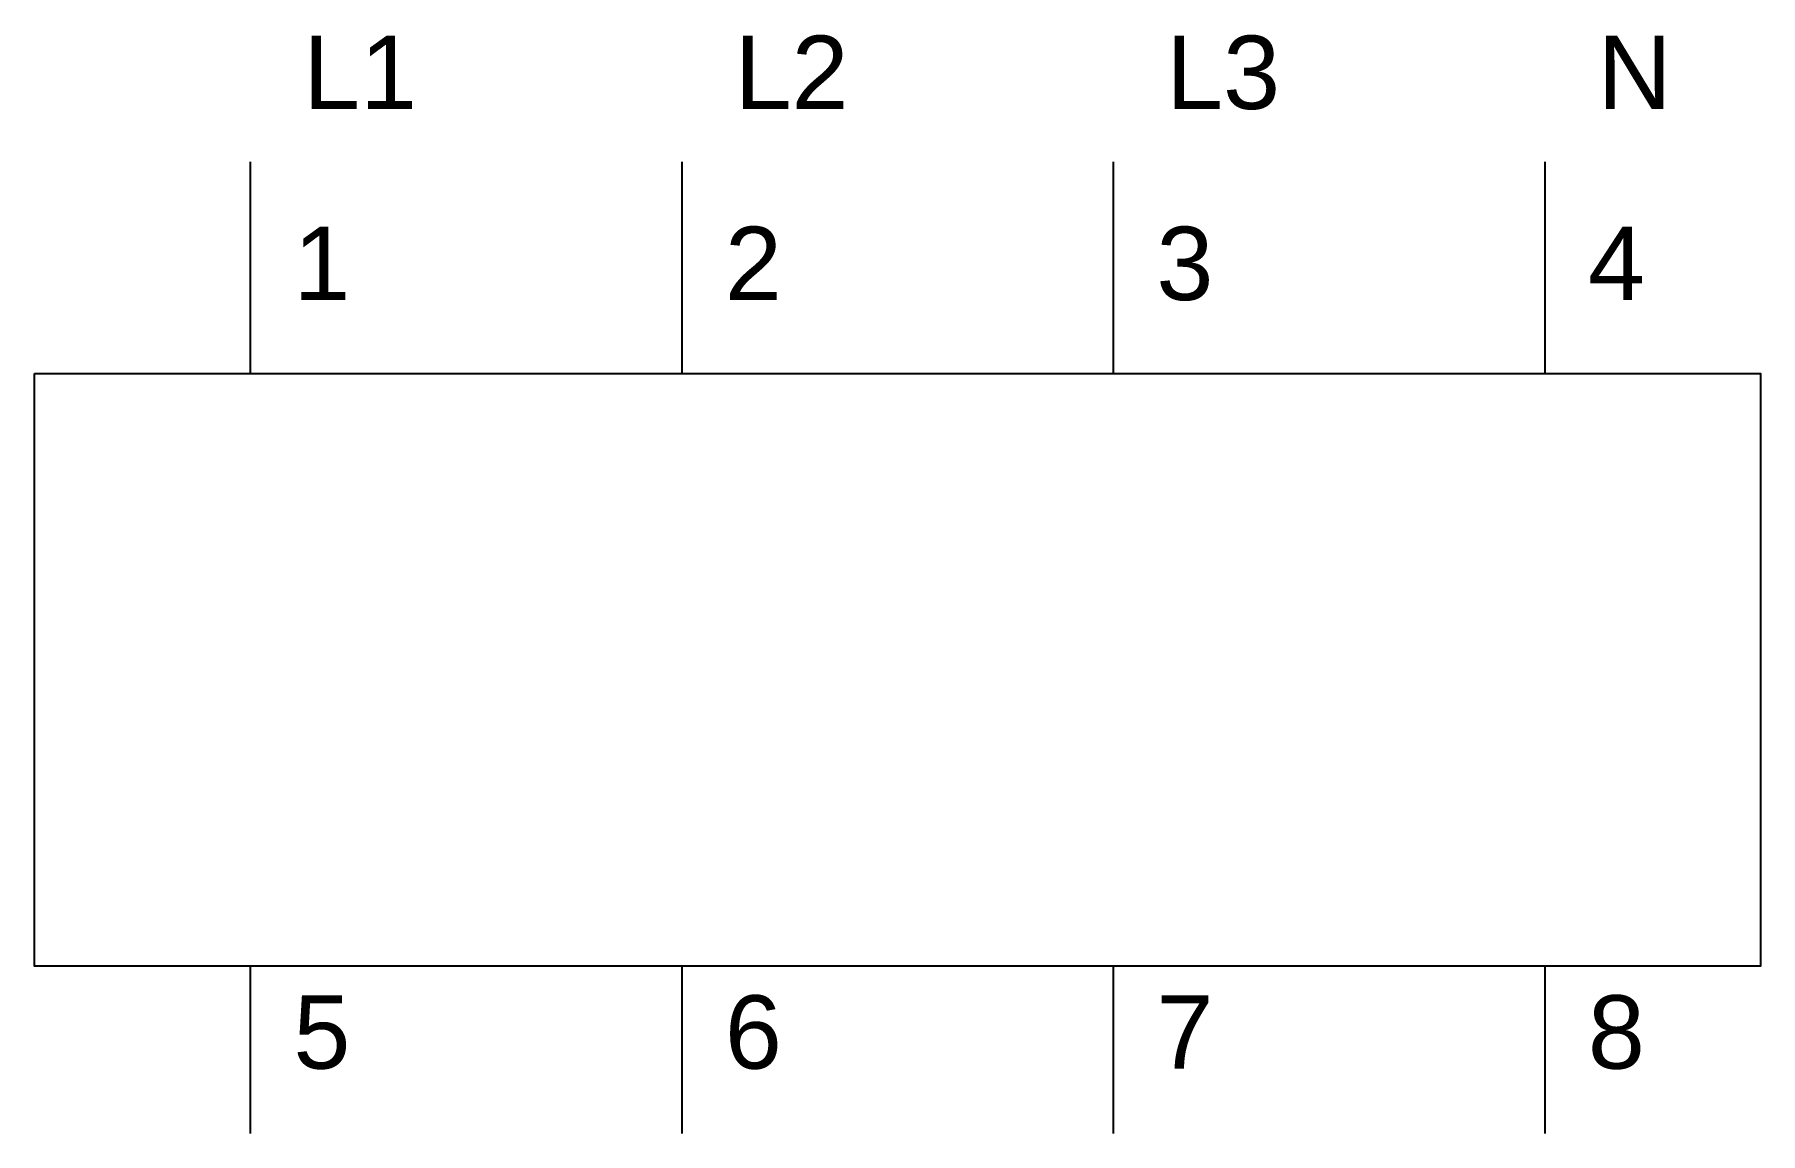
# Model space of a CAD drawing. Header units: millimetres. Extents: x -5 to 35, y -22.5 to 3.
import ezdxf
from ezdxf.enums import TextEntityAlignment as Align

# ---------------------------------------------------------------- set-up
doc = ezdxf.new("R2010")
doc.units = ezdxf.units.MM
doc.layers.get('0').update_dxf_attribs({"linetype": 'CONTINUOUS'})
doc.styles.add('ARIAL', font='arial.ttf')

# ---------------------------------------------------------------- blocks, each defined once
blk = doc.blocks.new('291_E_LV_MLD_IEC60617_vfd_4p')
at = {"true_color": 0x0000ff}
for p, q in [((0, 0), (0, -4.902)), ((10, 0), (10, -4.902)), ((20, 0), (20, -4.902)), ((30, 0), (30, -4.902)), ((0, -18.627), (0, -22.5)), ((10, -18.627), (10, -22.5)), ((20, -18.627), (20, -22.5)), ((30, -18.627), (30, -22.5))]:
    blk.add_line(p, q, dxfattribs=at)
blk.add_lwpolyline([(-5, -4.902), (35, -4.902), (35, -18.627), (-5, -18.627)], close=True, dxfattribs=at)
at = {"true_color": 0x0000ff, "style": 'ARIAL'}
for s, p in [('L1', (1.225, 1.225)), ('L2', (11.225, 1.225)), ('L3', (21.225, 1.225)), ('N', (31.225, 1.225)), ('1', (1, -3.2)), ('2', (11, -3.2)), ('3', (21, -3.2)), ('4', (31, -3.2)), ('5', (1, -21)), ('6', (11, -21)), ('7', (21, -21)), ('8', (31, -21))]:
    blk.add_text(s, height=1.7, dxfattribs=at).set_placement(p)
blk.add_attdef('TAG', text='', height=2.5, dxfattribs=at).set_placement((-7, -2.2), align=Align.RIGHT)
at = {"color": 7, "style": 'ARIAL'}
for tag, p in [('RATED_CURRENT', (-7, -9)), ('POWER_KW', (-7, -12)), ('VOLTAGE', (-7, -15)), ('MANUFACTURER', (-7, -18))]:
    blk.add_attdef(tag, text='', height=1.7, dxfattribs=at).set_placement(p, align=Align.RIGHT)

msp = doc.modelspace()

# ---------------------------------------------------------------- block references
msp.add_blockref('291_E_LV_MLD_IEC60617_vfd_4p', (0, 0))

doc.saveas('drawing.dxf')
